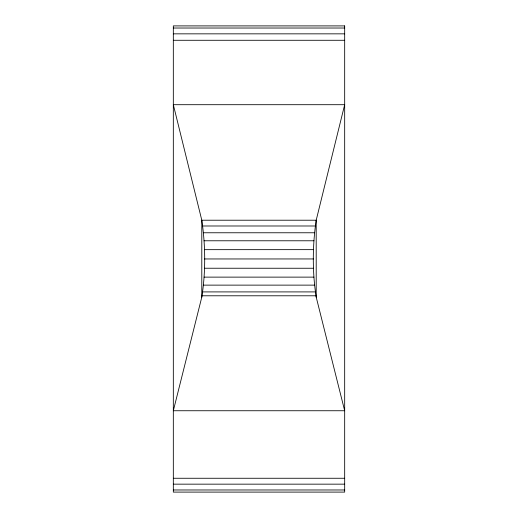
<?xml version="1.0" encoding="UTF-8"?>
<svg xmlns="http://www.w3.org/2000/svg" width="518" height="518" viewBox="0 0 518 518"><rect width="100%" height="100%" fill="white"/><g stroke="black" fill="none" stroke-linecap="round" stroke-linejoin="round"><path stroke-width="0.78" d="M201.787 297.17L201.8 220.215L173.323 104.701L344.677 104.701L316.2 220.215C312.451 245.603 312.231 271.808 316.213 297.17L344.677 410.742L173.323 410.742L201.787 297.17C205.763 271.808 205.536 245.603 201.8 220.215L316.2 220.215L316.213 297.17M173.323 28.024L344.677 28.024M173.323 33.845L344.677 33.845M173.323 40.281L344.677 40.281M202.791 225.99L315.209 225.99M203.535 232.77L314.465 232.77M204.092 240.779L313.902 240.779M204.442 249.663L313.558 249.644M204.526 258.961L313.442 258.948M204.442 268.233L313.558 268.253M204.092 277.124L313.902 277.124M203.535 285.127L314.465 285.127M202.791 291.906L315.209 291.906M202.124 295.784L315.876 295.784M173.323 478.263L344.677 478.263M173.323 484.155L344.677 484.155M173.323 489.976L344.677 489.976M344.677 25.9L173.323 25.9L173.323 492.1L344.677 492.1L344.677 25.9"/></g></svg>
